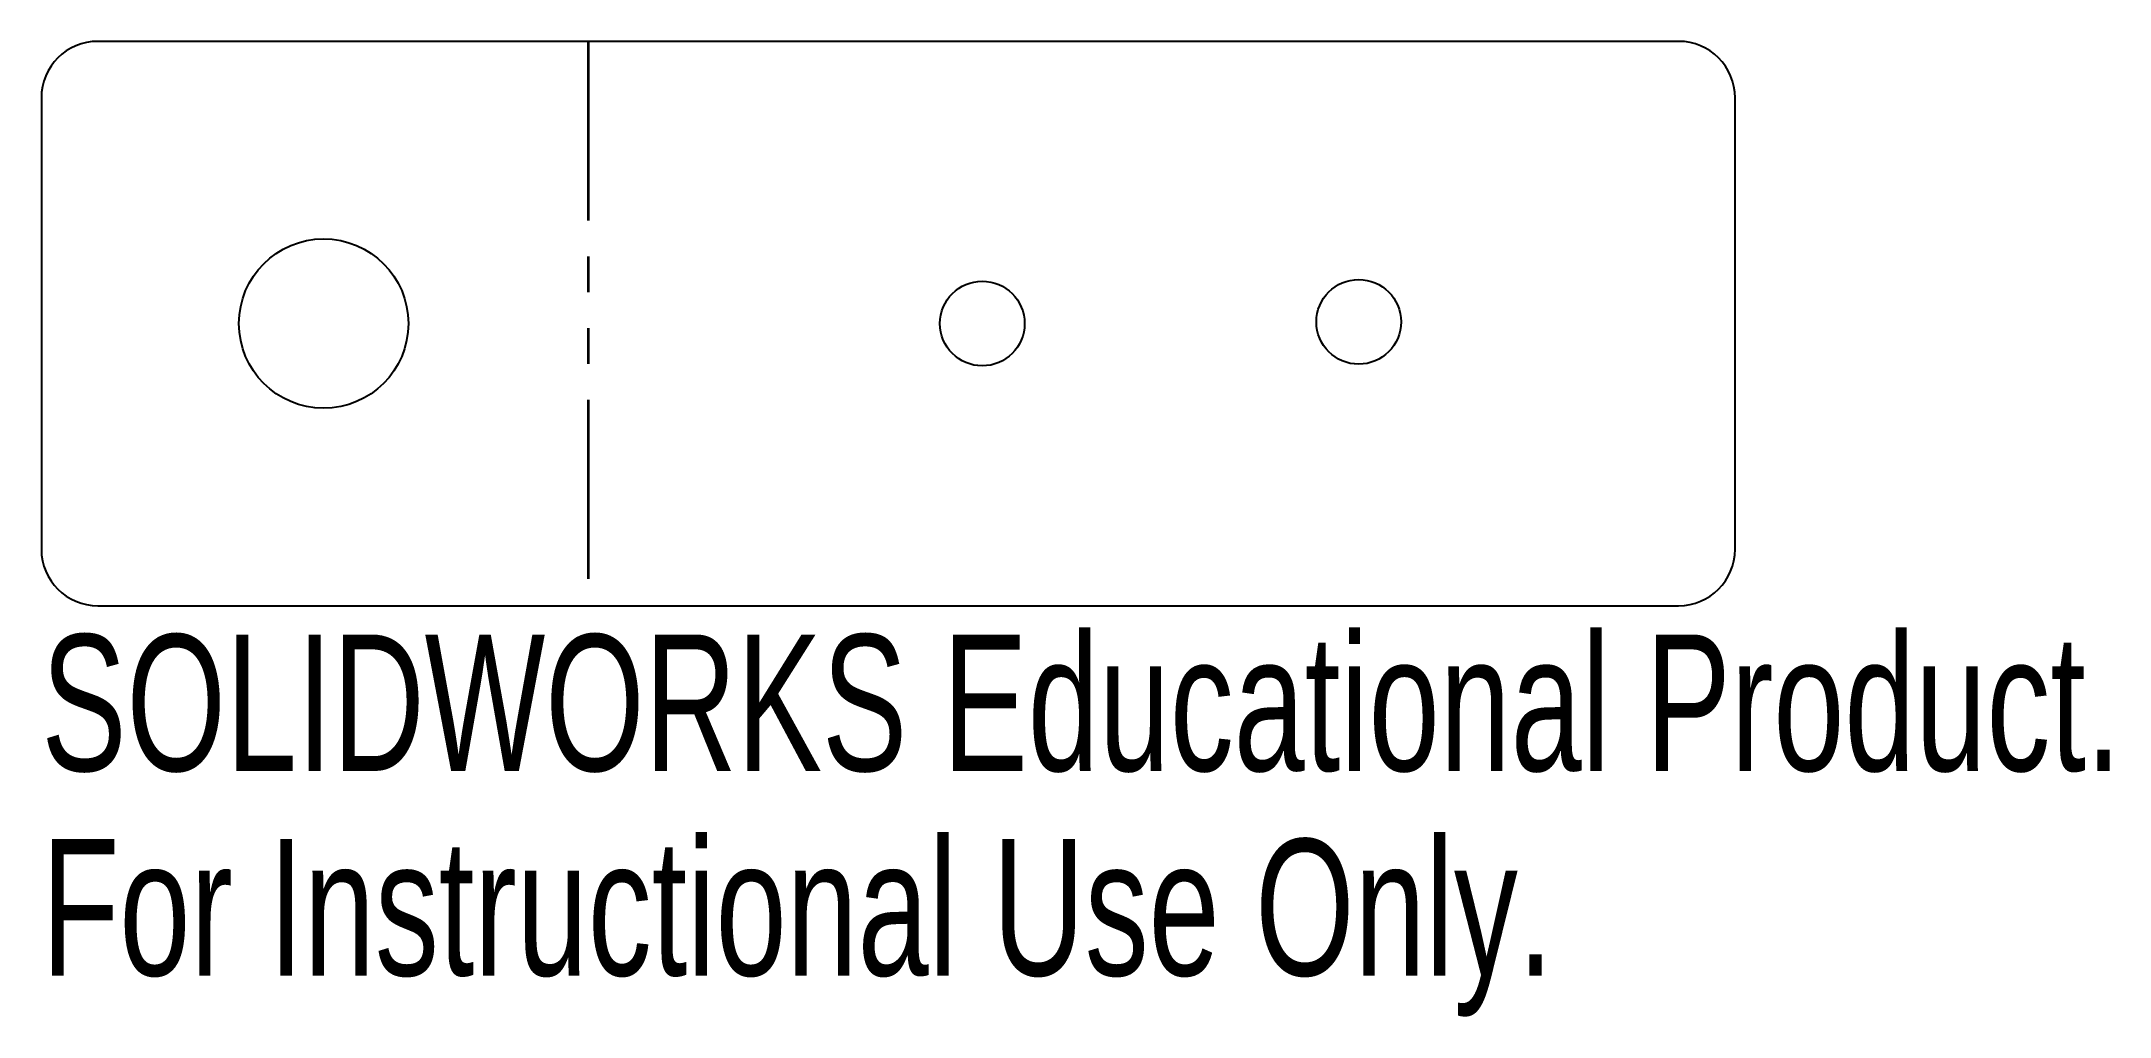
# Model space of a CAD drawing. Header units: millimetres. Extents: x -30 to 43.3, y -24.6 to 10.
import ezdxf

# ---------------------------------------------------------------- set-up
doc = ezdxf.new("R2010")
doc.units = ezdxf.units.MM
doc.linetypes.add('PHANTOM', pattern=[12.7, 6.35, -1.27, 1.27, -1.27, 1.27, -1.27])
doc.layers.add('BEND', color=1, linetype='PHANTOM', lineweight=35)
doc.layers.add('EDG', color=7, linetype='Continuous', lineweight=25)
doc.styles.add('SLDTEXTSTYLE0', font='TXT', dxfattribs={"width": 0.7})

msp = doc.modelspace()

# ---------------------------------------------------------------- linework, layer by layer
at = {"layer": 'BEND'}
msp.add_line((-10.629, 10), (-10.629, -10), dxfattribs=at)
at = {"layer": 'EDG'}
for p, q in [((28, 10), (-28, 10)), ((-30, 8), (-30, -8)), ((30, -8), (30, 8)), ((-28, -10), (28, -10))]:
    msp.add_line(p, q, dxfattribs=at)
for centre, radius in [((-20, 0), 3), ((3.333, 0), 1.5), ((16.667, 0.059), 1.5)]:
    msp.add_circle(centre, radius, dxfattribs=at)
for centre, start, end in [((-28, 8), 90, 180), ((28, 8), 0, 90), ((-28, -8), 180, 270), ((28, -8), 270, 0)]:
    msp.add_arc(centre, 2, start, end, dxfattribs=at)

# ---------------------------------------------------------------- texts
at = {"color": 7, "linetype": 'Continuous', "char_height": 4.83362, "attachment_point": 1, "style": 'SLDTEXTSTYLE0'}
for s, insert in [('SOLIDWORKS Educational Product.', (-30, -11.02)), ('For Instructional Use Only.', (-30, -18.27))]:
    msp.add_mtext(s, dxfattribs=dict(at, insert=insert))

doc.saveas('drawing.dxf')
